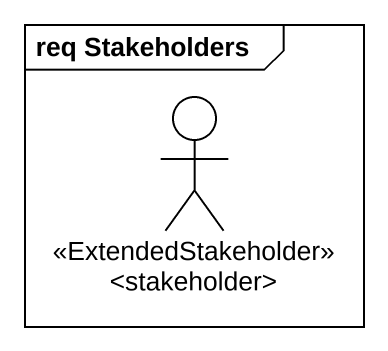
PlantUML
@startuml
mainframe req Stakeholders
actor "<stakeholder>" as stakeholder <<ExtendedStakeholder>>
@enduml
